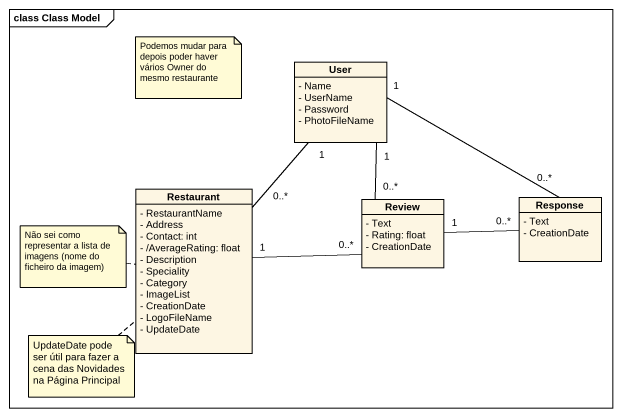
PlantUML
@startuml
mainframe class Class Model
hide circle
hide empty members
skinparam classAttributeIconSize 0
class User {
  - Name
  - UserName
  - Password
  - PhotoFileName
}
class Restaurant {
  - RestaurantName
  - Address
  - Contact: int
  - /AverageRating: float
  - Description
  - Speciality
  - Category
  - ImageList
  - CreationDate
  - LogoFileName
  - UpdateDate
}
class Review {
  - Text
  - Rating: float
  - CreationDate
}
class Response {
  - Text
  - CreationDate
}
User "1" -- "0..*" Restaurant
User "1" -- "0..*" Review
User "1" -right- "0..*" Response
Restaurant "1" -right- "0..*" Review
Review "1" -right- "0..*" Response
note as N1
  Podemos mudar para depois poder haver vários Owner do mesmo restaurante
end note
note left of Restaurant : Não sei como representar a lista de imagens (nome do ficheiro da imagem)
note bottom of Restaurant : UpdateDate pode ser útil para fazer a cena das Novidades na Página Principal
@enduml
